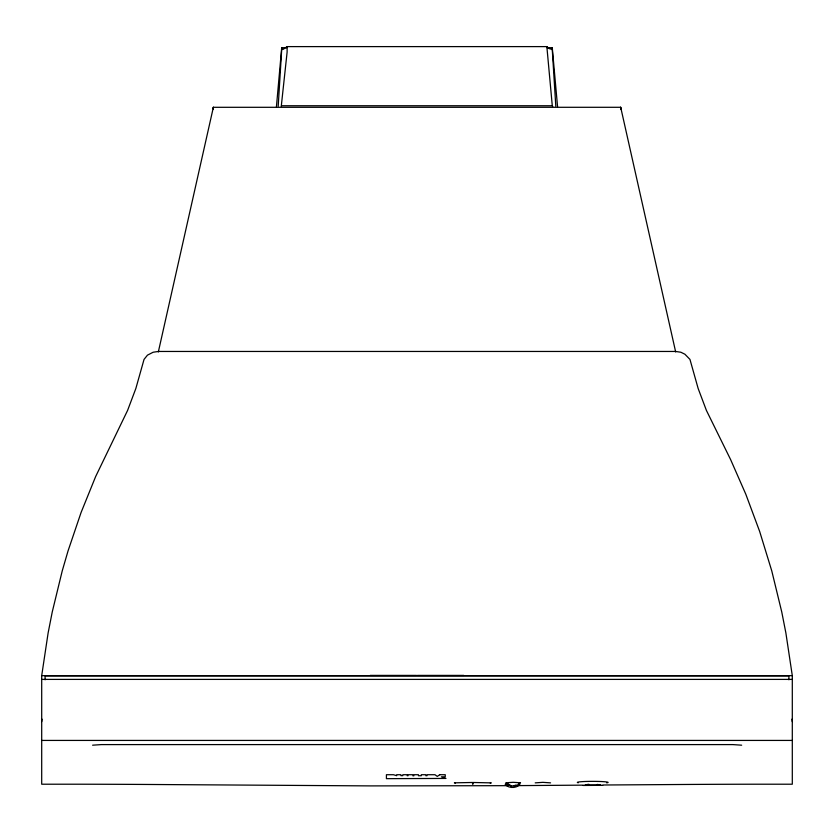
<?xml version="1.0" encoding="UTF-8"?>
<svg xmlns="http://www.w3.org/2000/svg" width="834" height="834" viewBox="0 0 834 834"><rect width="100%" height="100%" fill="white"/><g stroke="black" fill="none" stroke-linecap="round" stroke-linejoin="round"><path stroke-width="1.25" d="M278.191 106.199L281.704 49.383M276.429 106.815L281.704 47.705L286.906 47.705M281.246 106.512L287.125 52.031L287.115 46.61L546.854 46.61L549.179 48.601L552.264 49.477L552.264 47.705L547.062 47.705M41.7 721.723L42.044 719.158M507.562 785.67L370.859 785.899L145.304 784.45A1050.235 71.432 0 0 0 76.269 784.21L41.7 784.21L41.7 675.655L48.111 633.016L52.24 612L62.237 570.883L68.044 550.92L81.075 512.514L95.649 476.558L127.602 410.391L135.848 388.498L144.042 359.402L147.482 355.138L153.133 352.24L158.324 351.458L675.676 351.458L680.867 352.24L684.902 354.221L689.958 359.402L698.152 388.498L706.398 410.391L730.636 459.638L745.804 494.208L759.659 531.446L771.763 570.883L781.76 612L785.889 633.016L792.3 675.655L792.3 784.21L757.731 784.21A1050.235 71.432 0 0 0 688.696 784.45L603.034 785.002M158.324 351.99L213.368 107.305L620.694 107.294L675.676 351.99M287.115 46.61L283.247 49.3L281.704 49.477L281.704 47.705M520.062 783.095L520.531 782.803L513.181 782.302L505.821 782.803L506.29 783.095M515.787 785.253L511.555 786.139L507.802 784.554M518.571 784.544L514.025 786.139L515.787 785.388M518.352 785.784C514.922 788.047 510.116 788.047 506.686 785.784M41.7 679.397L792.3 679.397M41.7 740.425L792.3 740.425M490.267 783.126L491.257 782.876L473.066 782.48L473.066 784.064M518.894 784.565L519.874 784.314L518.435 783.574M588.814 784.262L585.791 784.919L587.814 784.481M602.732 785.326L583.174 785.461M92.605 745.189L101.435 744.595L732.825 744.595L741.655 745.189M535.209 782.865L542.892 782.344L550.576 782.865M586.323 784.804L584.947 784.982L600.657 785.013L597.321 784.419M517.612 785.618L583.154 785.148M281.715 105.751L552.285 105.751L552.754 106.512M370.223 675.404L416.604 675.404M417.396 675.404L463.777 675.404M41.7 675.655L792.3 675.655M506.144 784.565L505.164 784.314L507.26 783.574L511.555 786.139L508.938 784.825M455.364 783.084L454.374 782.834L472.565 782.48L472.565 784.064M507.26 783.543L508.938 785.013M791.956 719.158L792.3 721.723M552.285 105.751L546.854 46.61M557.571 106.815L552.264 47.705M552.264 49.383L555.798 106.199M788.901 679.793L788.901 675.894L45.099 675.894L45.099 679.793M578.316 782.772A15.356 1.042 0 0 1 593.203 781.364A15.356 1.042 0 0 1 606.683 782.845M213.368 107.305L213.306 109.077L213.306 107.294M439.758 774.713L437.287 776.391L434.952 774.713L427.081 774.713L427.081 775.672L425.851 775.714L425.851 774.713L421.306 774.713L421.316 775.724L418.439 775.724L418.418 774.713L413.893 774.713L413.893 775.787L412.882 775.797L412.882 774.713L408.076 774.713L408.076 775.693L407.148 775.693L407.148 774.713L402.822 774.713L402.822 775.651L400.893 775.651L400.893 774.713L396.723 774.713L396.723 775.693L393.439 774.713L386.423 774.713L386.423 778.664L445.971 778.435L441.405 776.819L445.241 776.819L445.241 774.713L439.758 774.713M620.694 109.077L620.632 107.305L620.694 109.077"/></g></svg>
